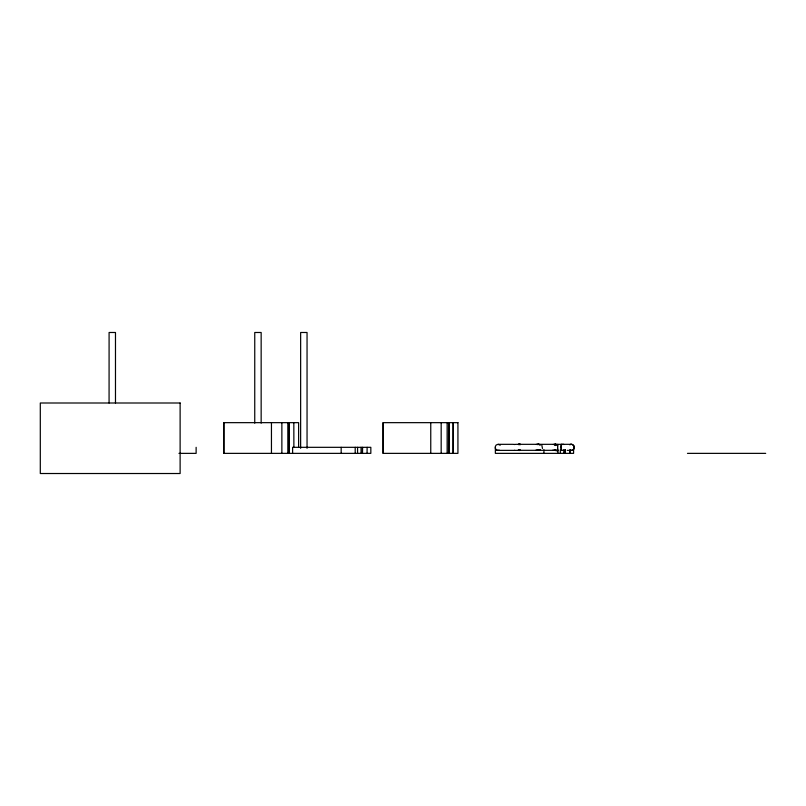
<?xml version="1.0" encoding="UTF-8"?>
<svg xmlns="http://www.w3.org/2000/svg" width="806" height="806" viewBox="0 0 806 806"><rect width="100%" height="100%" fill="white"/><g stroke="black" fill="none" stroke-linecap="round" stroke-linejoin="round"><path stroke-width="1.21" d="M557.702 448.106L557.702 446.605M557.702 448.247L557.742 450.332L518.742 450.312L520.162 450.272A10.579 5.592 90 0 1 518.631 450.282L518.248 450.161M542.488 448.468L541.813 445.214M557.742 444.368L557.702 446.312M537.884 450.211L537.531 450.373A5.39 5.078 71.4 0 0 538.972 450.151M536.998 444.499L538.67 444.328A5.068 2.217 -87.4 0 1 539.315 444.62M569.671 444.791L570.517 444.428A8.594 5.048 90 0 1 572.038 444.428C575.605 445.748 574.386 450.04 572.069 450.272A8.594 5.048 -90 0 1 570.517 450.272L570.164 450.161A3.022 3.022 0 0 0 574.305 447.35A3.022 3.022 0 0 0 570.164 444.539M537.995 444.499L538.67 444.328M518.329 444.519L520.424 444.519L518.58 444.438A10.579 5.592 90 0 1 520.112 444.418L520.404 444.509M537.36 444.509L537.884 444.489M519.92 450.322L520.464 450.171A3.184 2.912 -90 0 1 518.187 450.262M513.593 444.328L498.098 444.328C494.239 444.247 494.239 450.473 498.098 450.373L513.593 450.373M498.098 450.373L499.206 450.161M553.178 444.499L555.908 444.328M555.193 444.348L554.347 444.499L555.535 444.338M519.779 450.342L519.044 450.353M515.477 444.328L518.187 444.328M518.943 444.328L571.283 444.328M515.477 450.373L518.187 450.373M567.263 450.373L568.532 450.373M178.952 453.365L196.13 453.365L196.13 447.32M687.468 453.365L765.7 453.365M555.848 450.373L554.518 450.252L555.274 450.363M555.193 450.353L552.856 450.141M555.747 450.373L555.797 450.373A3.284 2.176 -82.5 0 1 554.669 449.859M555.384 450.373L555.535 450.373A7.103 4.08 -89.8 0 0 556.654 450.141M498.098 444.328L500.234 445.214M520.061 444.408L519.366 444.328L520.344 444.489A3.184 2.912 -90 0 0 518.308 444.388M537.219 450.161L538.67 450.373A5.038 4.453 85.2 0 0 540 450.161M537.914 450.161L538.67 450.373A5.068 2.287 82.9 0 0 539.345 450.242M495.962 449.486L496.99 450.161M536.927 450.151L537.451 450.373A5.682 5.36 71.4 0 1 535.919 450.141M573.59 447.32L573.59 453.365L495.358 453.365L495.358 447.32M565.248 449.738L565.248 453.365M565.147 449.738L565.147 453.365M563.807 449.738L563.807 453.365M560.331 449.738L560.331 453.365M557.953 449.738L557.953 453.365M543.929 449.738L543.929 453.365M449.274 422.656L449.274 453.365M448.559 422.656L448.479 453.365M447.139 422.656L447.139 453.365M441.174 422.656L441.174 453.365M430.757 422.656L430.757 453.365M383.354 422.656L383.354 453.365M367.123 447.32L367.052 453.365M361.048 447.32L361.048 453.365M357.572 447.32L357.572 453.365M355.204 447.32L355.204 453.365M341.17 447.32L341.17 453.365M307.046 448.327L307.046 332.485L300.648 332.485L300.638 448.327M298.623 447.229L298.623 422.656L223.605 422.656L223.605 453.365L370.831 453.365L370.831 447.32L292.608 447.32L292.608 453.365M293.827 422.656L293.878 447.229M289.273 422.656L289.273 453.365M289.173 422.656L289.173 453.365M287.833 422.656L287.833 453.365M281.868 422.656L281.868 453.365M271.451 422.656L271.451 453.365M261.154 423.15L261.154 332.485L254.756 332.485L254.746 423.15M224.048 422.656L224.048 453.365M115.48 403L115.48 332.485L109.092 332.485L109.072 403M514.349 444.539A3.022 0.625 -90 0 1 514.812 444.539M514.812 450.161A3.022 0.625 -90 0 1 514.349 450.161M563.958 444.539A3.022 1.783 -90 0 0 562.648 444.539A3.022 1.783 -90 0 0 561.379 444.539M563.958 450.161A3.022 1.783 -90 0 1 562.648 450.161A3.022 1.783 -90 0 1 561.379 450.161M518.601 444.539A3.022 0.937 -90 0 1 519.296 444.539M519.296 450.161A3.022 0.937 -90 0 1 518.601 450.161M555.012 445.527A6.408 5.017 6 0 1 557.762 445.214M557.792 450.806A6.408 6.226 -51.5 0 1 554.508 450.08M554.719 444.952A3.284 2.126 87.7 0 1 555.767 444.348M555.535 444.378A7.103 4.07 89.3 0 1 556.523 444.529M538.67 444.388A5.038 4.463 -76.4 0 1 540.01 444.519M540.252 445.224A4.07 3.829 -85 0 0 539.617 444.811A5.39 5.078 -79.9 0 0 537.471 444.338A5.682 5.41 -79.1 0 0 536.101 444.469M540.262 449.496A4.07 3.839 81.5 0 1 539.617 449.899M561.127 447.078C561.248 458.574 561.278 436.902 561.127 447.078M180.121 403L40.3 403L40.3 473.515L180.121 473.515L180.121 403M457.929 422.656L382.91 422.656L382.91 453.365L457.929 453.365L457.929 422.656M569.872 453.365L569.872 449.738L569.842 453.365M453.163 453.365L453.174 422.656L453.133 453.365M362.499 453.365L362.499 447.32L362.388 453.365"/></g></svg>
